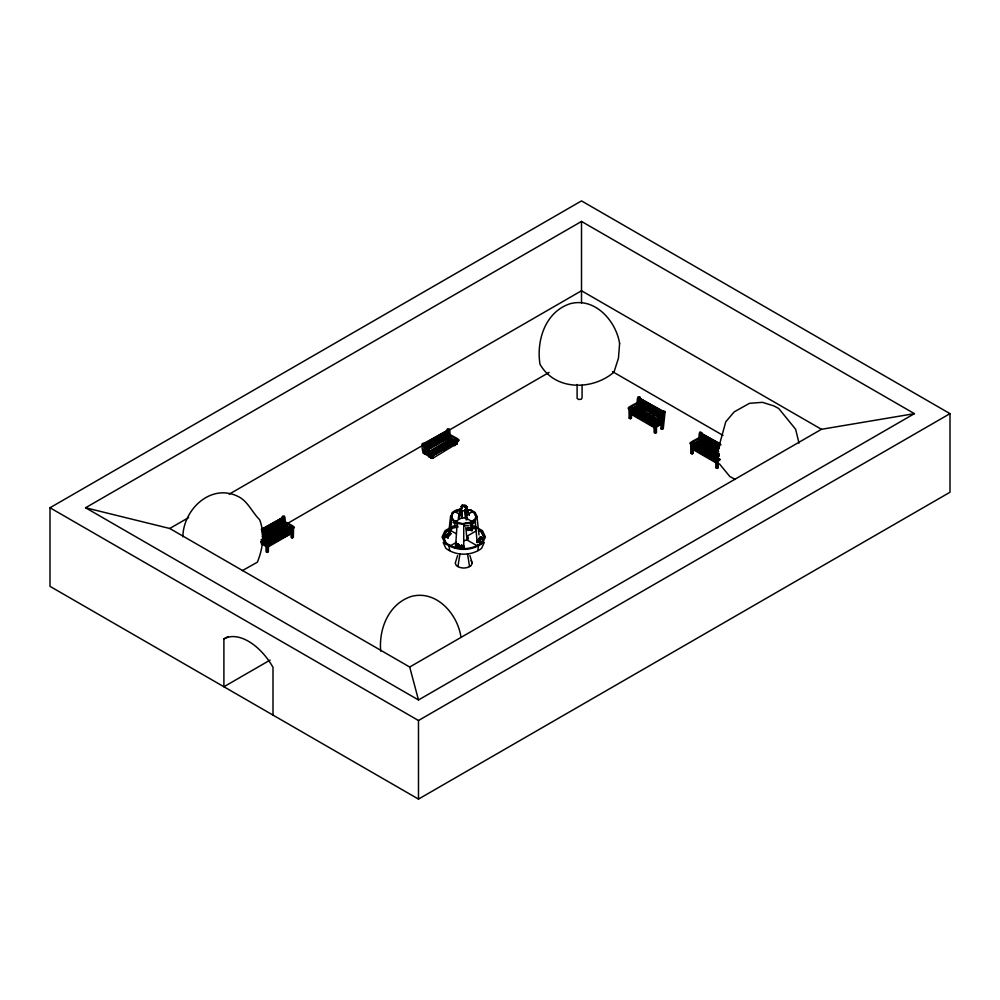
<?xml version="1.0" encoding="UTF-8"?>
<svg xmlns="http://www.w3.org/2000/svg" width="1000" height="1000" viewBox="0 0 1000 1000"><rect width="100%" height="100%" fill="white"/><g stroke="black" fill="none" stroke-linecap="round" stroke-linejoin="round"><path stroke-width="1.5" d="M266.05 542.3L266.05 551.788L267.15 552.413L267.337 543.038M267.15 552.413L268.337 551.725L268.525 542.35C272.288 542.9 264.637 537.788 263.812 538.237M291.05 527.863L291.05 537.35L292.15 537.987L292.337 528.612M292.15 537.987L293.35 537.3L293.525 527.925C297.575 527.5 286.475 522.825 285.225 521.65L284.037 522.337C292.538 525.612 300.188 534.087 284.237 523.925L285.425 523.237M432.062 458.55L432.113 455.875M433.25 457.863L433.3 455.188C437.35 454.762 426.25 450.087 425 448.913L423.812 449.6C432.312 452.887 439.963 461.35 424.012 451.2L425.2 450.513M457.062 444.113L457.113 441.438M658.1 424.212L656.675 425.65L658.1 424.212L631.9 409.087L630.538 409.762L630.487 410.525L634.412 412.8M631.862 409.85L631.9 409.087M633.462 408.3L632.05 409.738L633.462 408.3L659.65 423.425L658.238 424.862L659.65 423.425M695.138 444.25L695.188 443.488L717.45 456.35M718.45 460.087L692.25 444.963L693.625 444.275L719.812 459.4L718.4 460.85L719.775 460.163M457.137 523.325L455.613 546.213L463.738 547.463L463.738 523.362L469.875 522.413L474.363 519.825L475.112 520.612L474.363 519.825M461.987 517.737L462.388 511.025L461.925 510.6L461.312 513.525L460.163 513.9L460.637 510.975M285.887 526.325L285.938 525.612L287.262 527.225M290.925 530.5L290.963 529.788L292.337 530.688L292.288 532.987L268.475 546.737L267.838 546.362M424.475 454.275L450.712 438.45L452.075 439.35L425.887 454.475L424.513 453.562M433.263 457.975L457.113 443.512L455.737 442.612L431.925 456.362M450.662 439.162L450.712 438.45M455.7 443.325L455.737 442.612M457.113 443.512L454.425 445.763M462.088 514.15L462.312 510.712M283.325 516.112C286.112 514.125 284.625 524.725 285.75 525.812M423.1 443.387C425.887 441.388 424.4 451.987 425.525 453.075M448.1 428.95C450.887 426.962 449.4 437.55 450.525 438.638M451.587 520.262L450.312 533.488L447.488 538.088L448.125 538.188L450.538 516.712L451.475 516.712L453.113 520.262L455.363 521.562L462.55 517.413M452.025 515.85C450.975 510.775 457.425 509.575 461.112 509.113M459.963 553.775L457.938 566.538M471.562 528.263L471.725 529.125L471.413 528.312M636.562 408.113C637.987 406.962 636.062 394.875 639.175 396.887M637.762 408.8C637.3 398.9 642.325 389.162 639.237 406.637M661.988 429.363L664.1 412.512L665.138 411.45L663.288 428.612L661.988 429.363L660.8 428.675L662.913 411.825L663.65 410.788L664.188 411.325M655.45 425.312L662.525 421.962L662.312 423.675L656.087 427.275L655.45 426.9L661.675 423.312L661.888 421.6M698.475 441.775C699.6 440.688 698.112 430.1 700.9 432.088M699.475 444C700.9 442.837 698.975 430.75 702.087 432.775M700.95 441.825L701.9 434.275M638.237 407.35L639.087 405.412M663.65 413.3L639.2 399.8L639.412 398.113L663.863 411.613M639.25 405.95C641.725 387.425 637.913 418.837 640.913 400.35M639.9 406.312L640.638 400.462L640 400.087M640.35 406.587L641.1 400.725L642.013 400.988C643.15 403.537 639.525 407.5 641.263 406.85M640.625 406.475L641.363 400.613M640.987 406.95L642.013 400.988M641.45 407.212C644.05 385.8 640.725 422.013 642.188 401.35M642.087 407.587L642.837 401.725M642.55 407.85L643.288 401.987L644.2 402.25C645.35 404.8 641.712 408.762 643.462 408.113M642.812 407.738L643.562 401.875M643.188 408.212L644.2 402.25M643.637 408.475L644.388 402.625L645.3 402.887C646.438 405.438 642.812 409.4 644.55 408.75M643.913 408.375L644.663 402.512M644.287 408.85L645.3 402.887M644.737 409.113L645.487 403.25L646.4 403.512C647.537 406.075 643.9 410.037 645.65 409.375M645.013 409.012L645.75 403.15M645.375 409.487L646.4 403.512M645.837 409.75L646.575 403.888L647.487 404.15C648.637 406.7 645 410.662 646.75 410.012M646.112 409.637L646.85 403.775M646.475 410.112L647.487 404.15M646.938 410.375L647.675 404.525C650.987 405.337 645.812 411.637 647.85 410.65M647.2 410.275L647.95 404.412L648.587 404.787M647.575 410.75L648.312 404.888M648.025 411.012L648.775 405.15L649.688 405.412C650.825 407.975 647.2 411.938 648.938 411.275M648.3 410.913L649.05 405.05M648.675 411.388L649.412 405.525L648.775 405.15M649.125 411.65L649.875 405.788L650.788 406.05C651.925 408.6 648.288 412.562 650.037 411.912M649.4 411.538L650.138 405.675M649.762 412.013L650.788 406.05M650.225 412.275C652.825 390.863 649.5 427.075 650.962 406.425M650.863 412.65L651.612 406.788M651.312 412.912L652.062 407.05L652.975 407.312C654.112 409.875 650.487 413.837 652.225 413.175M651.587 412.812L652.337 406.95M651.963 413.288L652.975 407.312M652.412 413.55L653.162 407.688L654.075 407.95C655.212 410.5 651.587 414.462 653.325 413.812M652.688 413.438L653.438 407.575M653.062 413.913L654.075 407.95M653.512 414.175C656.112 392.762 652.788 428.975 654.262 408.312M654.15 414.55L654.9 408.688M654.613 414.812L655.35 408.95L656.263 409.212C657.412 411.763 653.775 415.737 655.525 415.075M654.875 414.7L655.625 408.85M655.25 415.188L656.263 409.212M655.7 415.45L656.45 409.588L657.362 409.85C658.5 412.4 654.875 416.362 656.612 415.712M655.975 415.337L656.725 409.475M656.35 415.812L657.362 409.85M656.8 416.075L657.55 410.213L658.462 410.475C659.6 413.038 655.975 417 657.712 416.337M657.075 415.975L657.812 410.112M657.438 416.45L658.462 410.475M657.9 416.712L658.65 410.85L659.55 411.112C660.7 413.663 657.062 417.625 658.812 416.975M658.175 416.6L658.913 410.75M658.538 417.088L659.55 411.112M659 417.35L659.737 411.488C663.05 412.3 657.875 418.6 659.912 417.612M659.262 417.238L660.013 411.375L660.65 411.75M659.638 417.713L660.387 411.85M660.088 417.975L660.837 412.113L661.75 412.375C662.887 414.938 659.262 418.9 661 418.237M660.362 417.875L661.112 412.013M660.738 418.35L661.475 412.488L660.837 412.113M661.188 418.612L662.2 412.638L662.85 413.013L662.288 417.413M661.65 417.038L662.2 412.638M662.013 417.512L662.85 413.013M662.05 421.1L662.262 419.412M663.012 413.55L663.225 411.863L639.412 398.113M699.963 442.55L700.812 440.6M719.438 445.688L700.925 435L701.137 433.3L720.288 443.75M700.975 441.138L701.725 435.275L702.638 435.538C703.775 438.1 700.15 442.062 701.888 441.4M701.25 441.037L702 435.175M701.612 441.512L702.638 435.538M702.075 441.775L702.825 435.913L703.737 436.175C704.875 438.725 701.237 442.688 702.987 442.038M702.35 441.662L703.088 435.8M702.712 442.15L703.737 436.175M703.175 442.413L703.913 436.55L704.825 436.812C705.975 439.363 702.337 443.325 704.087 442.675M703.438 442.3L704.188 436.438M703.812 442.775L704.825 436.812M704.262 443.038C706.737 424.513 702.925 455.938 705.925 437.438M704.912 443.413L705.65 437.55L705.013 437.175M705.362 443.675L706.112 437.812L707.025 438.075C708.162 440.625 704.538 444.588 706.275 443.938M705.638 443.562L706.375 437.7M706 444.05L707.025 438.075M706.462 444.312L707.2 438.45L708.112 438.713C709.262 441.262 705.625 445.225 707.375 444.575M706.737 444.2L707.475 438.338M707.1 444.675L708.112 438.713M707.562 444.938L708.3 439.075L709.212 439.338C710.362 441.9 706.725 445.863 708.475 445.2M707.825 444.837L708.575 438.975M708.2 445.312L709.212 439.338M708.65 445.575L709.4 439.712L710.312 439.975C711.45 442.525 707.825 446.488 709.562 445.838M708.925 445.462L709.675 439.6M709.3 445.938L710.312 439.975M709.75 446.213L710.5 440.35C713.8 441.163 708.637 447.463 710.662 446.475M710.025 446.1L710.763 440.238M710.387 446.575L711.137 440.712M710.85 446.838L711.587 440.975L712.5 441.238C713.65 443.8 710.013 447.762 711.762 447.1M711.125 446.737L711.862 440.875M711.488 447.212L712.5 441.238M711.95 447.475L712.688 441.613L713.6 441.875C714.75 444.425 711.112 448.387 712.862 447.738M712.212 447.362L712.962 441.5M712.588 447.837L713.6 441.875M713.037 448.1L713.787 442.25L714.7 442.512C715.837 445.062 712.212 449.025 713.95 448.375M713.312 448L714.062 442.137M713.688 448.475L714.7 442.512M714.137 448.738L714.887 442.875L715.8 443.137C716.938 445.7 713.3 449.663 715.05 449M714.412 448.638L715.15 442.775M714.775 449.113L715.8 443.137M715.238 449.375L715.975 443.512L716.888 443.775C718.037 446.325 714.4 450.288 716.15 449.637M715.5 449.263L716.25 443.4M715.875 449.738L716.888 443.775M716.338 450C718.8 431.488 714.987 462.9 717.987 444.412M716.975 450.375L717.712 444.513L717.075 444.15M717.425 450.637L718.175 444.775L719.087 445.037C720.225 447.6 716.6 451.562 718.337 450.9M717.7 450.538L718.45 444.675M718.075 451.012L719.087 445.037M718.9 448.338L719.538 445.3L719.163 448.237M465.45 510.788L461.725 510.788L461.375 508.663L463.738 505.525L465.763 505.425L466.238 506.662M461.25 509.538L462.287 506.863M477.788 550.562L478.537 545.525L477.675 545.037M461.362 507.525L461.725 505.425L462.975 505.2L466.112 508.675M466.225 509.538L466.1 510.262L466.1 508.663M461.25 506.662L462.287 505.175L463.738 505.525L462.975 506.1M454.513 547.762L455.062 547.375M182.862 536.812C183.2 509.625 210.738 483.05 237.913 496.375C247.763 500.975 252.1 512.325 259.613 519.7C264.988 533.575 262.875 548.713 257.35 562.188L242.312 570.65M718.188 449.237L725.775 421.788L734.175 411.9L749.5 403.312L762.45 402.337L773.913 405.925L778.75 408.512L795.625 429.263L799 443.1M457.575 555.55L455.238 563.188L456.375 565.638C460.6 568.825 466.887 568.825 471.1 565.638L472.238 563.188L469.9 555.55M460.675 509.675L457.612 510.15L453.113 512.737L451.475 516.825L450.613 516.825L452.375 513.038L460.675 510.112M461.512 515.975L461.175 516.712L462.45 518L465.025 518L466.312 516.725M475.112 520.612L476.875 516.287L475.112 512.487L470.312 509.712L474.363 512.737L476.012 516.287L474.363 520.375L475.175 520.525L477.175 542.675L480 538.088L479.35 537.987M481.413 543.975L483.6 539.263M484.312 542.45L481.562 548.387C471.35 556.112 456.138 556.112 445.925 548.387L443.175 542.45M455.387 547.55L455.613 547.737M478.488 539.837L478.65 538.95M477.987 540.588C476.3 540.337 479.375 540.275 478.2 540.5M478.925 538.362L479.3 538.362M463.738 524.412L457.175 523.387L457.612 522.413L453.113 519.825L451.475 516.287L450.613 516.825M470.35 510.112L466.812 510.225M477.512 541.062L476.85 541.95M479.85 538.425L478.938 539.45L479.575 539.012M635.2 407.287L636.575 406.388L662.812 422.225L661.438 423.125L635.2 407.287L635.25 408M646.725 422.55L654.663 427.137L654.025 427.512L630.212 413.762L630.175 411.463L631.538 410.562L654.025 423.537M661.4 422.413L662.763 421.512M699.587 444.712L696.925 442.488L698.3 441.587L719.25 453.675M716.388 462.325L715.75 462.7L691.938 448.95L691.888 446.65L693.263 445.75L717.075 459.5M50 507.762L581.512 200.9L950 413.65L950 492.238L418.488 799.1L50 586.35L50 507.762L418.488 720.512L950 413.65M85.575 507.762L581.512 221.438L914.425 413.65L418.488 699.975L85.575 507.762L169.75 528.488L409.7 667.025L418.488 699.975M169.75 528.488L188.65 517.575M229.15 494.2L581.512 290.763L821.45 429.3L914.425 413.65M261.288 529.3L283.087 517.337L283.3 519.025L262.137 531.25M261.925 529.55L283.087 517.337M262.5 530.6L261.85 530.975L262.762 530.712L263.512 536.575L262.762 530.712M262.95 530.337L263.962 536.312L262.95 530.337C265.788 528.975 264.4 544.188 263.587 529.975M264.05 529.7L265.062 535.675L264.05 529.7C266.887 528.35 265.5 543.562 264.688 529.338M265.138 529.075L266.163 535.037L265.138 529.075C268.387 529.1 267.3 537.962 262.25 536.862M267.15 528.175L266.238 528.438L266.988 534.3L266.512 528.55L267.15 528.175L267.9 534.038L266.988 534.3M267.337 527.8L267.975 527.438L269 533.4L268.25 527.537C265.262 529.825 270.225 540.325 267.613 527.913M268.125 527.175L273.412 524.125M273.913 524.012L274.938 529.975L273.913 524.012C276.75 522.65 275.375 537.863 274.562 523.638M276.112 522.737L277.125 528.713L276.112 522.737L281.35 519.538M281.588 519.575L282.613 525.538L281.588 519.575C284.438 518.212 283.05 533.425 282.238 519.2M263.225 530.45L263.863 530.075M264.312 529.812L264.962 529.438M265.413 529.175L266.05 528.812M268.7 527.275C271.312 539.7 266.363 529.188 269.35 526.912L270.087 532.775L269.35 526.912M269.8 526.65C272.413 539.062 267.45 528.562 270.438 526.275L271.188 532.137L270.438 526.275M270.9 526.013C273.512 538.438 268.55 527.925 271.537 525.638L272.288 531.5L271.537 525.638M272 525.375C274.613 537.8 269.65 527.288 272.638 525.013L273.375 530.875L272.638 525.013M273.087 524.75C275.7 537.163 270.75 526.663 273.738 524.375L274.475 530.237L273.738 524.375M274.188 524.113L274.825 523.75M275.925 523.112L276.675 528.975L275.925 523.112L275.287 523.475L276.025 529.338L275.012 523.375M276.388 522.85L277.025 522.475L277.762 528.337L277.025 522.475M277.475 522.212C280.087 534.637 275.138 524.125 278.125 521.85L278.863 527.7L278.125 521.85M278.575 521.587C281.188 534 276.225 523.488 279.212 521.213L279.962 527.075L279.212 521.213M279.675 520.95C282.288 533.362 277.325 522.863 280.312 520.575L281.062 526.438L280.312 520.575M280.763 520.312C283.387 532.737 278.425 522.225 281.413 519.95L282.15 525.812L281.413 519.95M281.863 519.688L282.5 519.312M268.087 533.663L268.725 533.3M268.863 533.038L283.412 524.637L284.262 526.575M262.887 537.112L284.05 524.888M424.05 443.913L447.863 430.163L448.075 431.863L424.275 445.6L423.425 443.663L447.863 430.163M287.2 523.625L422.212 445.675M447.863 430.875L549.113 372.413M425 449.462L424.438 445.075L425.075 444.7L426.087 450.662M425.538 444.438C427.35 442.875 428.312 450.45 426.275 450.3L425.538 444.438L426.275 450.3M426.625 443.8L427.65 449.775L426.625 443.8L427.275 443.438L428.288 449.4L427.537 443.537M427.725 443.175C429.538 441.613 430.5 449.175 428.475 449.038L427.725 443.175L428.475 449.038M428.925 442.3L438.188 436.95M438.688 436.838C440.5 435.275 441.463 442.85 439.438 442.7L438.688 436.838L439.438 442.7M439.787 436.2C441.6 434.65 442.562 442.212 440.538 442.062L439.787 436.2L440.538 442.062M441.987 434.938C443.8 433.375 444.762 440.95 442.725 440.8L441.987 434.938L442.725 440.8M443.475 433.9L448.075 431.863M261.05 539.975L285.938 525.612M266.175 537.712L272.787 533.888M275.413 532.375L284.7 527.013L284.05 526.65M261.112 541.638L287.3 526.512M288.863 527.413L287.488 526.625L261.288 541.75L262.663 542.537L288.863 527.413L288.863 528.15M272.85 535.55L276.775 533.275M279.4 531.763L283.325 529.5M273.075 535.675L277.013 533.413M262.85 542.65L289.05 527.525L290.413 528.2L264.225 543.325L262.85 542.65L264.275 544.087L264.225 543.325M270.525 538.737L273.15 537.225M264.413 543.438L290.6 528.312L291.975 528.987L265.775 544.113L264.413 543.438L265.825 544.875L265.775 544.113M427.025 449.688L433.638 445.875M437.612 443.575L448.188 437.475L449.038 439.412M427.375 449.663L428.013 449.3M429.562 448.4L428.825 442.537L429.562 448.4C432.55 446.112 427.6 435.613 430.213 448.025M430.662 447.762L429.925 441.9L430.662 447.762C433.65 445.487 428.688 434.975 431.3 447.4M431.763 447.137L431.012 441.275L431.763 447.137C434.75 444.85 429.787 434.35 432.4 446.763M432.863 446.5L432.113 440.637L432.863 446.5C435.838 444.225 430.887 433.713 433.5 446.125M433.95 445.863L433.212 440L433.95 445.863C436.938 443.587 431.975 433.075 434.6 445.5M434.3 439.375L435.05 445.238C438.038 442.95 433.075 432.45 435.688 444.862M436.15 444.6L435.4 438.738L436.15 444.6L437.062 444.338L436.312 438.475M437.25 443.963L436.5 438.1L437.25 443.963C440.225 441.688 435.275 431.175 437.887 443.6M438.338 443.338L437.6 437.475L438.338 443.338C441.325 441.05 436.362 430.55 438.988 442.962M441.625 441.438L440.887 435.575L441.625 441.438C444.613 439.15 439.663 428.65 442.275 441.062M443.075 434.3L443.825 440.163C446.812 437.887 441.85 427.375 444.462 439.8M444.925 439.538L444.175 433.675L444.925 439.538C447.912 437.25 442.95 426.75 445.562 439.162M446.012 438.9L445.275 433.038L446.012 438.9C449 436.625 444.05 426.112 446.662 438.525M447.113 438.263L446.375 432.4L447.113 438.263C450.1 435.988 445.138 425.475 447.75 437.9M273.438 538.8L276.05 537.288M286.537 531.237L289.15 529.725M426.337 450.7L448.825 437.725M286.725 531.337L289.337 529.825M268.475 542.762L290.963 529.788M276.3 538.825L278.925 537.312M281.537 535.8L285.625 533.55M292.337 530.688L268.525 544.438L268.475 546.737M292.288 531.4L268.475 545.15L267.838 544.775M271.812 544.075L274.45 542.537M277.1 541.013L279.75 539.487M282.387 537.962L292.288 532.987M455.188 441.037L453.825 440.35L427.625 455.475L429 456.163L455.188 441.037L455.238 441.8M429.188 456.262L455.375 441.138L456.75 441.825L430.562 456.95L429.188 456.262L430.6 457.713L430.562 456.95M443.7 450.15L446.438 448.675M270.138 660.062L223.9 686.762L223.9 638.962L227.875 636.675M631.45 414.062L631.45 418.125L630.35 418.762L630.175 409.387L628.975 408.7C624.925 408.275 636.025 403.6 637.275 402.425L638.475 403.113C629.975 406.388 622.312 414.862 638.275 404.7M661.213 422.525L635.025 407.4L633.65 408.188L659.837 423.312L661.213 422.525L659.837 424.05L659.837 423.312M637.812 407.788L638.45 407.425M630.212 413.762L630.85 413.387M628.975 408.7L629.163 418.075L630.262 417.438L631.45 418.125M455.363 521.125L454.775 524.188L455.363 523.85L453.113 522.55M466.138 515.337L472.125 511.875M450.275 527.688L452.912 526.163L456.975 525.538M451.05 528.225L453.537 526.788L457.912 526.112M449.8 530.037L446.062 532.188L443.338 538.088L446.062 543.975M451.05 529.312L453.537 527.875L457.912 527.2M475.112 520.075L470.312 522.85L463.738 523.862L457.612 522.413M469.875 525.15L474.363 522.55M663.275 419.137C647.312 429.3 654.975 420.825 663.475 417.537L662.288 416.85C657.663 417.738 653.662 425.125 650.1 421.962M654.663 425.55L654.025 425.925L630.212 412.175M662.262 421.163L661.625 423.125M449.8 545.037L448.95 545.525L449.688 550.562M451.138 545.363L456.488 542.275M466.987 536.213L476.35 530.812M660.8 428.675L662.1 427.925L663.288 428.612M653.975 423.125L654.163 432.5L655.35 433.188L656.45 432.562L656.45 423.075M695.375 444.125L696.737 442.587L719 455.438M694.737 444.588L697.312 443.1M700.175 442.612L699.538 442.987L707.513 447.587M691.938 448.95L695.225 450.112M698.8 439.212L700 439.9C684.038 450.05 691.7 441.587 700.2 438.3L699 437.612C697.75 438.787 686.65 443.462 690.7 443.888L690.888 453.263L691.988 452.625L693.175 453.312L693.175 443.837M690.888 453.263L692.075 453.95L693.175 453.312M719.25 456.213C716.488 455.938 713.9 461.613 718.175 458.275L718.175 467.75L717.075 468.387L716.9 459.012L715.7 458.325C712.237 459.175 718.238 454.237 719.237 454.862M716.388 460.75L715.75 461.112L691.938 447.362M715.7 458.325L715.888 467.7L716.988 467.062L718.175 467.75M409.7 667.025L821.45 429.3M457.438 545.288L456.3 545.225M695.188 443.488L693.812 444.175L720 459.288M465.2 511.025L465.5 517.737M639.2 399.8L639.837 399.55M700.925 435L705.525 437.038M462.475 505.988L461.2 506.413L462.638 506.15M466.388 506.725L467.413 507.375L466.388 506.725L469.288 515.312L466.737 506.838M462.8 505.863L461.362 506.575M653.425 423.45L650.138 421.875M461.25 545.938L461.838 546.038M478.925 540.7L478.963 540.475M465.275 523.562L469.875 522.85M463.738 526.1L468.338 525.388M463.738 540.825L467.85 539.45L468.488 538.088L467.85 536.712M462.275 511.037L461.375 510.262M464.513 505.2L466.1 505.938M476.012 516.287L476.875 516.287M476.012 516.825L476.875 516.825M455.288 545.037L456.1 545M459.412 545.575L459.85 545.638M462.512 546.075C466.125 546.638 460.613 545.788 463.038 546.225M460.312 545.75L458.875 545.55L460.825 545.875M467.675 509.862L470.312 509.712M471.863 525.75L474.562 526.163L482.5 530.737L485.4 536.987L482.5 543.237C471.75 551.375 455.737 551.375 444.988 543.237L442.088 536.987L444.988 530.737L448.95 528.45L449.8 528.95L446.062 531.1L443.338 536.987L446.062 542.888C456.2 550.538 471.287 550.538 481.413 542.888L484.15 536.987L481.413 531.1L478.925 529.663M471.025 526.337L476.438 528.225M471.025 527.425L476.438 529.312M466.45 529.113L471.875 529.95L472 531.013L471.275 524.113M452.375 512.487L453.113 512.737M452.375 513.038L453.113 513.288M443.825 440.163L443.35 434.412M435.05 445.238L434.575 439.475M424.438 445.075L425.262 449.575M283.3 519.025L282.462 517.087M262.6 536.838L262.125 531.075M735.375 479.462L729.887 476.562L719.375 463.812M262.625 538.925C270.4 541.638 270.738 546.838 261.5 539.675M612.513 371.613L723.05 435.425M701.137 433.3L720.975 444.762M713.462 441.613L716.112 443.15M643.8 401.838L653.062 407.188M655.713 408.713L659.675 411.012M701.725 435.275L702.362 435.65M702.825 435.913L703.462 436.287M703.913 436.55L704.562 436.912M706.112 437.812L706.75 438.188M707.2 438.45L707.85 438.812M708.3 439.075L708.95 439.45M709.4 439.712L710.037 440.087M711.587 440.975L712.237 441.35M712.688 441.613L713.325 441.987M713.787 442.25L714.425 442.612M714.887 442.875L715.525 443.25M715.975 443.512L716.625 443.875M718.175 444.775L718.812 445.15M641.1 400.725L641.737 401.087M643.288 401.987L643.925 402.362M644.388 402.625L645.025 402.987M645.487 403.25L646.125 403.625M646.575 403.888L647.225 404.25M649.875 405.788L650.512 406.15M652.062 407.05L652.7 407.425M653.162 407.688L653.8 408.05M655.35 408.95L656 409.325M656.45 409.588L657.087 409.95M657.55 410.213L658.188 410.588M658.65 410.85L659.287 411.225M661.938 412.75L662.575 413.125M704.775 442.9L718.012 450.538M704.538 442.938L705.175 443.3M716.6 449.9L717.25 450.262M640.413 406.175L647.025 410M649.675 411.525L658.938 416.875M639.525 405.838L640.163 406.213M641.725 407.113L642.362 407.475M650.487 412.175L651.137 412.537M653.787 414.075L654.425 414.438M700.175 440.85L718.7 451.55M638.45 405.662L660.95 418.65M710.113 449.087L718.05 453.675M645.788 412.4L636.575 406.388M648.388 413.9L656.325 418.488M660.188 420.712L662.812 422.225M696.925 442.488L719.188 455.337M710.062 450.763L712.688 452.275M709.837 450.887L712.463 452.4M639.175 410.275L641.8 411.788M661.675 423.312L662.312 423.675M695.375 443.387L717.638 456.238M699.3 446.388L703.225 448.663M705.85 450.175L708.462 451.688M699.062 446.525L703 448.787M641.5 413.462L645.438 415.737M648.05 417.25L651.975 419.513M641.275 413.6L645.2 415.863M632.087 408.975L658.288 424.1M696.388 446.45L700.312 448.713M702.938 450.225L706.862 452.5M696.2 446.55L700.125 448.825M704.062 451.087L706.675 452.6M639.9 414.275L642.525 415.788M645.138 417.3L649.075 419.575M644.95 417.413L648.888 419.675M630.538 409.762L656.725 424.888M700.062 450.262L704 452.525M707.925 454.8L710.55 456.312M699.925 450.288L703.888 452.575M707.862 454.862L710.5 456.388M637.038 414.312L639.65 415.825M636.875 414.325L639.525 415.85M630.45 410.875L631.087 411.25M691.888 446.65L715.7 460.4L715.75 462.7M630.175 411.463L653.975 425.213L654.025 427.512M699.188 452.4L707.125 456.987M709.775 458.512L715.062 461.562M632.175 414.15L638.787 417.975M641.438 419.5L644.087 421.025M655.263 431.875L656.45 432.562M715.888 467.7L717.075 468.387M629.163 418.075L630.35 418.762M458.3 440.75C462.362 440.325 451.25 435.65 450 434.475L448.812 435.163C457.312 438.45 464.975 446.912 449.012 436.763M425.025 453.225L425.662 453.587M428.438 456.362L431.012 457.85M472.125 521.125L472.713 524.188L472.125 523.85M455.363 511.875L461.987 515.7M464.938 517.413L472.125 521.562M478.925 530.75L481.413 532.188L484.15 538.088M457.175 522.85L452.375 520.075L450.613 516.287M451.138 530.812L456.488 533.9M477.675 546.125L466.987 539.95L465.85 527.5M288.663 529.087L291.238 530.575M292.25 536.663L293.35 537.3M261.087 542.038L266.238 545.013L266.238 546.6L261.262 543.725M261.288 542.487L262.663 543.275L262.663 542.537M267.238 551.1L268.337 551.725M449.288 533.562L448.8 533.387M464.513 506.087L465.75 507.75M471.1 560.725L472.238 563.188M460.812 636.225C457.25 613.812 436.337 589.763 411.325 596.438C388.663 603.85 378.65 628.875 380.712 651.112M469.55 566.538L467.525 553.775M448.188 437.475L448.413 439.162M442.625 434.562L443.375 440.425M440.425 435.838L441.175 441.7M439.338 436.463L440.075 442.325M436.037 438.363L436.788 444.225M428.363 442.8L429.113 448.663M426.175 444.062L426.912 449.925M425.075 444.7L425.825 450.562M425.012 451.463L425.225 453.162M266.875 528.075L267.625 533.925M265.788 528.7L266.525 534.562M449.338 439.325C449.55 428.325 444.888 423.587 448.05 438.688M424.338 453.762C424.55 442.75 419.888 438.013 423.05 453.125M284.562 526.5C284.775 515.487 280.113 510.75 283.275 525.862M479.012 534.95L476.95 516.712L476.012 516.712L474.363 513.175L469.875 510.15M698.3 441.587L698.337 442.3M693.263 445.75L693.312 446.463M631.538 410.562L631.587 411.275M455.375 441.138L455.425 441.9M429 456.163L429.05 456.925M289.05 527.525L289.088 528.288M691.888 444.575L692.075 453.95M655.175 423.812L655.35 433.188M717.812 460.875L717.812 462.463M696.737 442.587L696.737 443.325M656.087 425.688L656.087 427.275M635.025 407.4L635.025 408.137M631.45 408.638L631.45 411.35M582.075 385.275L582.075 397.713L581.4 399.15L578.925 399.525L577.1 398.475L577.1 384.487M581.512 221.438L581.512 303.05M455.825 440.7L455.825 443.413M430.825 455.138L430.825 457.837M418.488 720.512L418.488 799.1M287.488 526.625L287.488 527.362M273 715.1L273 667.3A48.788 28.163 60 0 0 223.9 638.962M448.2 533.725L448.312 534.438L448.25 533.725M619.612 343.512L618.438 358.263L613.975 372.137C592.525 390.637 554.963 390.825 539.987 364.225C536.2 340.462 545.337 311.837 570.125 303.725C595.138 297.038 616.038 321.087 619.612 343.512M456.138 546.237L456.138 546.237M464.15 547.075L463.462 548.3L462.663 547.663L464.15 547.075M457.95 546L458.075 546.912L457.95 546M461.575 547.2L461.712 548.112L461.575 547.2M469.75 528.675L469.75 528.675M473.125 527.362L472.575 527.712L473.125 527.362M460.363 508.738C454.738 532.5 463.05 505.588 460.363 508.738M466.225 509.288L467.325 519.538L466.175 519.913L464.688 509.8L466.225 509.288M479.338 539.263L479.425 538.475L479.338 539.263M480.788 537.525L480.788 537.525M448.25 536.2L448.288 536.888L448.25 536.2M449.712 534.412L449.738 535.112L449.712 534.412M455.25 546.125L455.25 546.125M446.8 536.175L446.85 536.888L446.8 536.175M458.488 547.013L458.237 548.088L458.488 547.013M472.575 528.4L472.55 529.288L472.575 528.4M471.912 529.375L471.912 530.212L471.912 529.375M446.45 535.312L446.175 535.9L446.45 535.312M447.912 533.75L446.925 535.15L447.912 533.75M481.025 539.875L481.025 539.875M480.412 541.987L480.412 541.987M455.6 543.538L455.825 544.25L455.6 543.538M468.587 527.55L467.713 527.375L468.638 527.55M447.013 535.075L446.6 535.788L447.013 535.075M482.137 538.688L481.912 539.475L482.137 538.688M448.35 533.075L448.35 533.075M458.45 544.125L457.812 544.025L458.45 544.125M462.088 545.312L461.438 545.212L462.088 545.312M459.5 547.612L460.363 548L459.5 547.612M459.062 545.013L458.663 545.6L459.062 545.013M462.7 546.213L462.3 546.788L462.7 546.213M451.7 533.2L451.7 533.2M469.487 530.288L469.487 530.288M457.587 545.462L456.925 546.337L456.875 544.312L457.587 545.462M468.975 529.338L468.075 529.525L468.975 529.338M456.812 546.975L456.413 547.5L456.812 546.975M457.962 544.925L457.863 545.7L457.962 544.925M461.6 546.125L461.488 546.888L461.6 546.125M446.075 536.85L445.475 537.6L446.075 536.85M448.05 533.6L447.337 534.175L448.05 533.6M446.6 536.05L445.887 536.625L446.6 536.05M470.712 528.663L470.05 529.475L470.763 530.55L470.712 528.663M478.275 541.175L477.55 541.712L478.275 541.175M480.55 536.712L479.75 537.7L480.55 536.712M479.787 537.775L479.787 537.775M469.862 529.738L469.862 529.738M472.25 527.55L471.512 527.487L472.25 527.55M478.663 538.638L478.663 538.638M480.112 536.9L480.112 536.9M477.325 541.925L476.65 542.375L477.325 541.925M462.337 548.062L461.863 548.513L462.337 548.062M457.925 547.238L457.925 547.238M478.025 541.737L477.3 542.2L478.025 541.737M460.25 544.837L460.25 544.837M463.888 546.038L463.888 546.038M460.975 546.3L459.837 547.112L459.038 546.475L460.975 546.3M467.825 529.725L466.962 529.75L467.825 529.725M467.8 527.913L466.662 528.65L468.6 528.513L467.8 527.913M452.262 439.45L426.075 454.575L427.438 455.363L453.638 440.25L452.262 439.45M459.312 544.275L459.312 544.275M462.95 545.462L462.95 545.462M468.787 530.325L467.875 530.337L468.787 530.325M466.125 509.625L464.837 510.05L466.125 509.625M479.738 541.975L479.012 541.55L479.738 541.975M448.988 534.225L448.825 535.575L448.988 534.225M447.537 536.013L446.938 536.225L447.762 537.263L447.537 536.013M448.062 535.525L447.35 535.163L448.062 535.525M482.013 537.913L481.188 536.775L482.013 537.913M480.562 539.65L479.738 538.513L480.562 539.65M481.25 538.45L481.6 538.975L481.25 538.45M479.8 540.188L480.15 540.712L479.8 540.188M469.675 527.663L469.038 527.562L469.675 527.663M471.75 528.413L471.75 528.413M462.438 546.013L461.712 545.9L462.438 546.013M450.525 532.525L450.525 532.525M468.413 527.562L468.413 527.562M467.238 527.337L467.238 527.337M450.95 533.875L449.412 532.913L450.95 533.875M472.125 527.85L471.275 527.663L472.125 527.85M464.162 546.425L463.3 546.275L464.162 546.425M478.787 541.538L478.1 541.025L478.787 541.538M478.963 540.225L477.987 540.05L479.538 541.15L478.963 540.225M449.85 531.625L449.85 531.625M479.487 542.562L478.762 542.013L479.487 542.562"/></g></svg>
